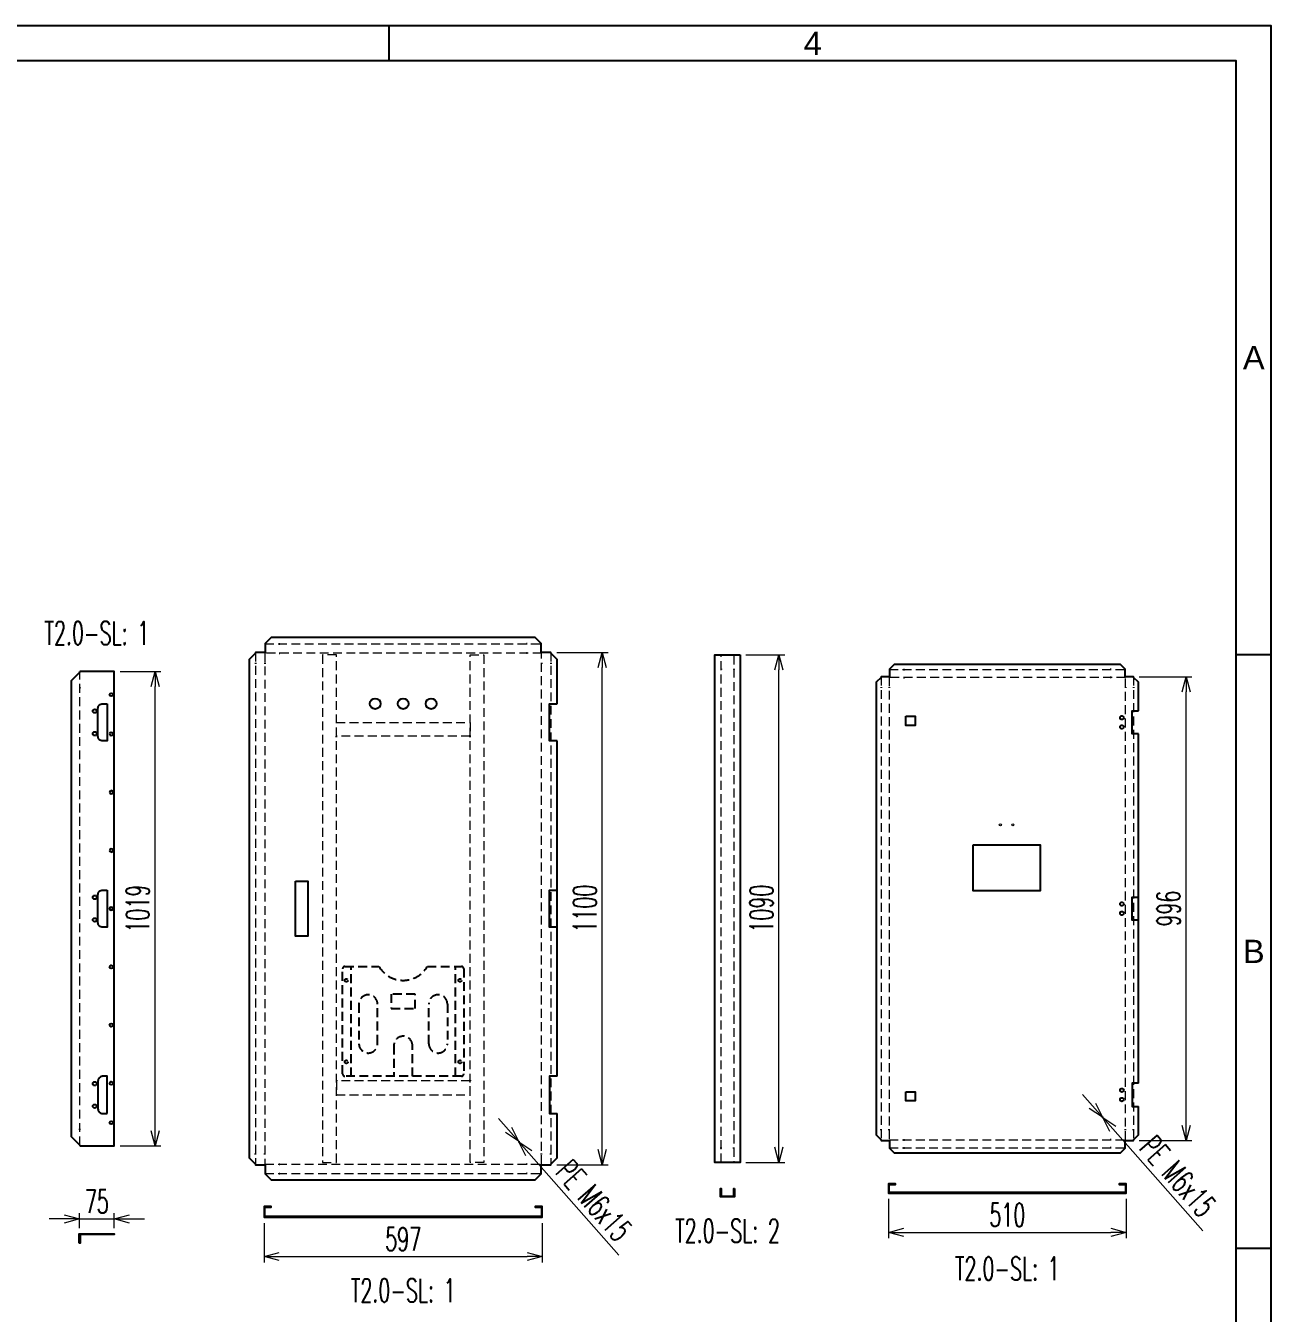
# Model space of a CAD drawing. Header units: millimetres. Extents: x 44190 to 77260, y -67199 to -50358.
# Drawn here: x 65276 to 67950, y -64714 to -61949 of the extents above; entities that cross this region are included whole.
import ezdxf
from ezdxf.enums import TextEntityAlignment as Align

# ---------------------------------------------------------------- set-up
doc = ezdxf.new("R2010")
doc.units = ezdxf.units.MM
doc.header["$LTSCALE"] = 3
doc.linetypes.add('HIDDEN', pattern=[9.525, 6.35, -3.175])
doc.layers.add('@.DM. NÉT ĐỨT', color=8, linetype='HIDDEN', lineweight=9)
for name, color, linetype in [('@.TEXT', 7, 'Continuous'), ('@.VISIBLE', 7, 'Continuous'), ('Ann_green', 3, 'Continuous'), ('dim', 7, 'Continuous')]:
    doc.layers.add(name, color=color, linetype=linetype)
doc.styles.add('Ann_w01', font='romans.shx', dxfattribs={"width": 0.6, "bigfont": 'chineset.shx'})
doc.styles.add('Arial', font='arial.ttf')
doc.dimstyles.new('Dim 01_SC25', dxfattribs={"dimscale": 25, "dimtxt": 2, "dimasz": 1.3, "dimexe": 0.5, "dimexo": 0.5, "dimgap": 0.5, "dimtad": 1, "dimdec": 1, "dimzin": 12, "dimdsep": 46, "dimtxsty": 'Ann_w01', "dimblk": 'OPEN30', "dimcen": 1.5, "dimclrd": 6, "dimclre": 6, "dimclrt": 3, "dimadec": 1, "dimazin": 3, "dimtm": 1e-09, "dimtfac": 1, "dimtdec": 1, "dimtmove": 0, "dimatfit": 3, "dimldrblk": 'OPEN30', "dimfxl": 1, "dimtolj": 1, "dimlwd": 20, "dimlwe": 20, "dimarcsym": 0})

# ---------------------------------------------------------------- blocks, each defined once
blk = doc.blocks.new('_Open30')
at = {"color": 0, "linetype": 'ByBlock', "lineweight": -2}
for p, q in [((-1, 0.268), (0, 0)), ((0, 0), (-1, -0.268)), ((0, 0), (-1, 0))]:
    blk.add_line(p, q, dxfattribs=at)
blk = doc.blocks.new('*D322')
at = {"layer": 'Defpoints', "color": 0, "transparency": 16777216}
for p in [(65466.3, -63335.3), (65554, -63335.3), (65466.3, -64354.3)]:
    blk.add_point(p, dxfattribs=at)
at = {"layer": 'dim', "color": 6, "lineweight": 20, "transparency": 16777216}
for p, q in [((65478.8, -63335.3), (65566.5, -63335.3)), ((65554, -64321.8), (65554, -63367.8)), ((65478.8, -64354.3), (65566.5, -64354.3))]:
    blk.add_line(p, q, dxfattribs=at)
at = {"layer": 'dim', "color": 6, "lineweight": 20, "transparency": 16777216, "xscale": 32.5, "yscale": 32.5, "zscale": 32.5}
for p, rotation in [((65554, -63335.3), 90), ((65554, -64354.3), 270)]:
    blk.add_blockref('_Open30', p, dxfattribs=dict(at, rotation=rotation))
at = {"layer": 'dim', "color": 3, "transparency": 16777216, "insert": (65516.5, -63844.8), "char_height": 50, "attachment_point": 5, "rotation": 90, "style": 'Ann_w01'}
blk.add_mtext('\\A1;1019', dxfattribs=at)
blk = doc.blocks.new('*D323')
at = {"layer": 'Defpoints', "color": 0, "transparency": 16777216}
for p in [(65466.3, -64511.1), (65391.3, -64543.3), (65466.3, -64543.3)]:
    blk.add_point(p, dxfattribs=at)
at = {"layer": 'dim', "color": 6, "lineweight": 20, "transparency": 16777216}
for p, q in [((65358.8, -64511.1), (65326.3, -64511.1)), ((65391.3, -64530.8), (65391.3, -64498.6)), ((65391.3, -64511.1), (65466.3, -64511.1)), ((65466.3, -64530.8), (65466.3, -64498.6)), ((65498.8, -64511.1), (65531.3, -64511.1))]:
    blk.add_line(p, q, dxfattribs=at)
at = {"layer": 'dim', "color": 6, "lineweight": 20, "transparency": 16777216, "xscale": 32.5, "yscale": 32.5, "zscale": 32.5}
blk.add_blockref('_Open30', (65391.3, -64511.1), dxfattribs=at)
at = {"layer": 'dim', "color": 6, "lineweight": 20, "transparency": 16777216, "xscale": 32.5, "yscale": 32.5, "zscale": 32.5, "rotation": 180}
blk.add_blockref('_Open30', (65466.3, -64511.1), dxfattribs=at)
at = {"layer": 'dim', "color": 3, "transparency": 16777216, "insert": (65428.8, -64473.6), "char_height": 50, "attachment_point": 5, "style": 'Ann_w01'}
blk.add_mtext('\\A1;75', dxfattribs=at)
blk = doc.blocks.new('A$C9bc63bcc')
at = {"layer": 'Ann_green', "color": 8, "linetype": 'HIDDEN'}
for p, q in [((18, 0), (18, 236)), ((242, 0), (242, 236))]:
    blk.add_line(p, q, dxfattribs=at)
for points in [[(260, 231), (260, 5, -0.414214), (255, 0), (5, 0, -0.414214), (0, 5), (0, 231, -0.414214), (5, 236), (78, 236, 0.57735), (182, 236), (255, 236, -0.414214)], [(55, 50), (55, 50, 0.414214), (75, 70), (75, 155, 0.414214), (55, 175), (55, 175, 0.414214), (35, 155), (35, 70, 0.414214)], [(205, 50), (205, 50, -0.414214), (185, 70), (185, 155, -0.414214), (205, 175), (205, 175, -0.414214), (225, 155), (225, 70, -0.414214)]]:
    blk.add_lwpolyline(points, format="xyb", close=True, dxfattribs=at)
blk.add_lwpolyline([(104.5, 145.5), (155.5, 145.5), (155.5, 176.5), (104.5, 176.5)], close=True, dxfattribs=at)
blk.add_lwpolyline([(150, 0), (150, 66, 1), (110, 66), (110, 0)], format="xyb", dxfattribs=at)
for centre in [(8, 206), (252, 206), (8, 31), (252, 31)]:
    blk.add_circle(centre, 3.5, dxfattribs=at)
blk = doc.blocks.new('*D331')
at = {"layer": 'Defpoints', "color": 0, "transparency": 16777216}
for p in [(65788.1, -64507.5), (66385.1, -64507.5), (66385.1, -64591.9)]:
    blk.add_point(p, dxfattribs=at)
at = {"layer": 'dim', "color": 6, "lineweight": 20, "transparency": 16777216}
for p, q in [((65788.1, -64520), (65788.1, -64604.4)), ((66385.1, -64520), (66385.1, -64604.4)), ((65820.6, -64591.9), (66352.6, -64591.9))]:
    blk.add_line(p, q, dxfattribs=at)
at = {"layer": 'dim', "color": 6, "lineweight": 20, "transparency": 16777216, "xscale": 32.5, "yscale": 32.5, "zscale": 32.5, "rotation": 180}
blk.add_blockref('_Open30', (65788.1, -64591.9), dxfattribs=at)
at = {"layer": 'dim', "color": 6, "lineweight": 20, "transparency": 16777216, "xscale": 32.5, "yscale": 32.5, "zscale": 32.5}
blk.add_blockref('_Open30', (66385.1, -64591.9), dxfattribs=at)
at = {"layer": 'dim', "color": 3, "transparency": 16777216, "insert": (66086.6, -64554.4), "char_height": 50, "attachment_point": 5, "style": 'Ann_w01'}
blk.add_mtext('\\A1;597', dxfattribs=at)
blk = doc.blocks.new('*D332')
at = {"layer": 'Defpoints', "color": 0, "transparency": 16777216}
for p in [(66404, -63294.8), (66514, -63294.8), (66404, -64394.8)]:
    blk.add_point(p, dxfattribs=at)
at = {"layer": 'dim', "color": 6, "lineweight": 20, "transparency": 16777216}
for p, q in [((66416.5, -63294.8), (66526.5, -63294.8)), ((66514, -64362.3), (66514, -63327.3)), ((66416.5, -64394.8), (66526.5, -64394.8))]:
    blk.add_line(p, q, dxfattribs=at)
at = {"layer": 'dim', "color": 6, "lineweight": 20, "transparency": 16777216, "xscale": 32.5, "yscale": 32.5, "zscale": 32.5}
for p, rotation in [((66514, -63294.8), 90), ((66514, -64394.8), 270)]:
    blk.add_blockref('_Open30', p, dxfattribs=dict(at, rotation=rotation))
at = {"layer": 'dim', "color": 3, "transparency": 16777216, "insert": (66476.5, -63844.8), "char_height": 50, "attachment_point": 5, "rotation": 90, "style": 'Ann_w01'}
blk.add_mtext('\\A1;1100', dxfattribs=at)
blk = doc.blocks.new('*D333')
at = {"layer": 'Defpoints', "color": 0, "transparency": 16777216}
for p in [(66334.3, -64344.4), (66334.9, -64345.2)]:
    blk.add_point(p, dxfattribs=at)
at = {"layer": 'dim', "color": 6, "lineweight": 20, "transparency": 16777216}
for p, q in [((66312.8, -64320), (66291.3, -64295.7)), ((66334.3, -64344.4), (66334.9, -64345.2)), ((66549.6, -64588.8), (66356.4, -64369.6))]:
    blk.add_line(p, q, dxfattribs=at)
at = {"layer": 'dim', "color": 6, "lineweight": 20, "transparency": 16777216, "xscale": 32.5, "yscale": 32.5, "zscale": 32.5}
for p, rotation in [((66334.3, -64344.4), 311.3813499896376), ((66334.9, -64345.2), 131.3813499896376)]:
    blk.add_blockref('_Open30', p, dxfattribs=dict(at, rotation=rotation))
at = {"layer": 'dim', "color": 3, "transparency": 16777216, "insert": (66496.3, -64471.6), "char_height": 50, "attachment_point": 5, "rotation": 311.3813, "style": 'Ann_w01'}
blk.add_mtext('\\A1;PE M6x15', dxfattribs=at)
blk = doc.blocks.new('*D334')
at = {"layer": 'Defpoints', "color": 0, "transparency": 16777216}
for p in [(67128.8, -64455.5), (67638.8, -64455.5), (67638.8, -64539.9)]:
    blk.add_point(p, dxfattribs=at)
at = {"layer": 'dim', "color": 6, "lineweight": 20, "transparency": 16777216}
for p, q in [((67128.8, -64468), (67128.8, -64552.4)), ((67638.8, -64468), (67638.8, -64552.4)), ((67161.3, -64539.9), (67606.3, -64539.9))]:
    blk.add_line(p, q, dxfattribs=at)
at = {"layer": 'dim', "color": 6, "lineweight": 20, "transparency": 16777216, "xscale": 32.5, "yscale": 32.5, "zscale": 32.5, "rotation": 180}
blk.add_blockref('_Open30', (67128.8, -64539.9), dxfattribs=at)
at = {"layer": 'dim', "color": 6, "lineweight": 20, "transparency": 16777216, "xscale": 32.5, "yscale": 32.5, "zscale": 32.5}
blk.add_blockref('_Open30', (67638.8, -64539.9), dxfattribs=at)
at = {"layer": 'dim', "color": 3, "transparency": 16777216, "insert": (67383.8, -64502.4), "char_height": 50, "attachment_point": 5, "style": 'Ann_w01'}
blk.add_mtext('\\A1;510', dxfattribs=at)
blk = doc.blocks.new('*D335')
at = {"layer": 'Defpoints', "color": 0, "transparency": 16777216}
for p in [(67654.7, -63346.8), (67767.6, -63346.8), (67654.7, -64342.8)]:
    blk.add_point(p, dxfattribs=at)
at = {"layer": 'dim', "color": 6, "lineweight": 20, "transparency": 16777216}
for p, q in [((67667.2, -63346.8), (67780.1, -63346.8)), ((67767.6, -64310.3), (67767.6, -63379.3)), ((67667.2, -64342.8), (67780.1, -64342.8))]:
    blk.add_line(p, q, dxfattribs=at)
at = {"layer": 'dim', "color": 6, "lineweight": 20, "transparency": 16777216, "xscale": 32.5, "yscale": 32.5, "zscale": 32.5}
for p, rotation in [((67767.6, -63346.8), 90), ((67767.6, -64342.8), 270)]:
    blk.add_blockref('_Open30', p, dxfattribs=dict(at, rotation=rotation))
at = {"layer": 'dim', "color": 3, "transparency": 16777216, "insert": (67730.1, -63844.8), "char_height": 50, "attachment_point": 5, "rotation": 90, "style": 'Ann_w01'}
blk.add_mtext('\\A1;996', dxfattribs=at)
blk = doc.blocks.new('*D336')
at = {"layer": 'Defpoints', "color": 0, "transparency": 16777216}
for p in [(67587.9, -64292.4), (67588.6, -64293.2)]:
    blk.add_point(p, dxfattribs=at)
at = {"layer": 'dim', "color": 6, "lineweight": 20, "transparency": 16777216}
for p, q in [((67566.4, -64268), (67545, -64243.7)), ((67587.9, -64292.4), (67588.6, -64293.2)), ((67803.3, -64536.8), (67610.1, -64317.6))]:
    blk.add_line(p, q, dxfattribs=at)
at = {"layer": 'dim', "color": 6, "lineweight": 20, "transparency": 16777216, "xscale": 32.5, "yscale": 32.5, "zscale": 32.5}
for p, rotation in [((67587.9, -64292.4), 311.38134999144), ((67588.6, -64293.2), 131.38134999144)]:
    blk.add_blockref('_Open30', p, dxfattribs=dict(at, rotation=rotation))
at = {"layer": 'dim', "color": 3, "transparency": 16777216, "insert": (67749.9, -64419.6), "char_height": 50, "attachment_point": 5, "rotation": 311.3813, "style": 'Ann_w01'}
blk.add_mtext('\\A1;PE M6x15', dxfattribs=at)
blk = doc.blocks.new('*D339')
at = {"layer": 'Defpoints', "color": 0, "transparency": 16777216}
for p in [(66810.1, -63299.8), (66893.3, -63299.8), (66810.1, -64389.8)]:
    blk.add_point(p, dxfattribs=at)
at = {"layer": 'dim', "color": 6, "lineweight": 20, "transparency": 16777216}
for p, q in [((66822.6, -63299.8), (66905.8, -63299.8)), ((66893.3, -64357.3), (66893.3, -63332.3)), ((66822.6, -64389.8), (66905.8, -64389.8))]:
    blk.add_line(p, q, dxfattribs=at)
at = {"layer": 'dim', "color": 6, "lineweight": 20, "transparency": 16777216, "xscale": 32.5, "yscale": 32.5, "zscale": 32.5}
for p, rotation in [((66893.3, -63299.8), 90), ((66893.3, -64389.8), 270)]:
    blk.add_blockref('_Open30', p, dxfattribs=dict(at, rotation=rotation))
at = {"layer": 'dim', "color": 3, "transparency": 16777216, "insert": (66855.8, -63844.8), "char_height": 50, "attachment_point": 5, "rotation": 90, "style": 'Ann_w01'}
blk.add_mtext('\\A1;1090', dxfattribs=at)
blk = doc.blocks.new('KHUNG BAN VE (Made by Tung)')
at = {"layer": '@.VISIBLE', "color": 8}
for p, q in [((221.25, 207), (221.25, 210)), ((294, 156), (297, 156)), ((294, 105), (297, 105))]:
    blk.add_line(p, q, dxfattribs=at)
for points in [[(0, 0), (297, 0), (297, 210), (0, 210)], [(3, 3), (294, 3), (294, 207), (3, 207)]]:
    blk.add_lwpolyline(points, close=True, dxfattribs=at)
at = {"layer": '@.TEXT', "color": 1, "style": 'Arial'}
for s, p in [('4', (257.625, 208.5)), ('A', (295.5, 181.5)), ('B', (295.5, 130.5))]:
    blk.add_text(s, height=2, dxfattribs=at).set_placement(p, align=Align.MIDDLE_CENTER)
for tag, height, p in [('DESIGNER_NAME', 2, (38, 15.5)), ('PROJECT_CODE', 2, (258.5, 15.5)), ('SCALE', 2, (289, 15.5)), ('APPROVED_NAME', 2, (38, 10.5)), ('CUSTOMER_NAME', 2, (258.5, 10.5)), ('PAGE', 2, (289, 10.5)), ('DRAWING_NAME', 4, (173, 8)), ('TOTAL', 2, (289, 5.5))]:
    blk.add_attdef(tag, text='', height=height, dxfattribs=at).set_placement(p, align=Align.MIDDLE_CENTER)
blk = doc.blocks.new('*U353')
blk.add_circle((0, 0), 3.5)
blk = doc.blocks.new('*U354')
at = {"color": 0, "linetype": 'ByBlock', "lineweight": -2, "transparency": 16777216}
for p in [(0, 375), (0, 250), (0, 125), (0, 0)]:
    blk.add_blockref('*U353', p, dxfattribs=at)
blk = doc.blocks.new('*U355')
blk.add_circle((0, 0), 3.5)
blk = doc.blocks.new('*U356')
at = {"color": 0, "linetype": 'ByBlock', "lineweight": -2, "transparency": 16777216}
for p in [(0, 375), (0, 250), (0, 125), (0, 0)]:
    blk.add_blockref('*U355', p, dxfattribs=at)

msp = doc.modelspace()

# ---------------------------------------------------------------- linework, layer by layer
at = {"color": 1}
for p, q in [((65820.02, -63276.01), (65822.02, -63276.01)), ((66353.19, -63276.01), (66351.19, -63276.01)), ((65820.02, -63296.21), (65822.02, -63296.21)), ((66353.19, -63296.21), (66351.19, -63296.21)), ((65769.3, -63317.01), (65769.3, -63319.01)), ((65789.5, -63317.01), (65789.5, -63319.01)), ((66383.7, -63317.01), (66383.7, -63319.01)), ((66403.9, -63317.01), (66403.9, -63319.01)), ((66769.3, -63329.61), (66769.3, -63331.61)), ((66796.5, -63329.61), (66796.5, -63331.61)), ((67160.67, -63331.01), (67162.67, -63331.01)), ((67606.84, -63331.01), (67604.84, -63331.01)), ((67160.67, -63348.21), (67162.67, -63348.21)), ((67606.84, -63348.21), (67604.84, -63348.21)), ((65392.66, -63369.72), (65392.66, -63371.72)), ((67112.95, -63369.01), (67112.95, -63371.01)), ((67130.15, -63369.01), (67130.15, -63371.01)), ((67637.35, -63369.01), (67637.35, -63371.01)), ((67654.55, -63369.01), (67654.55, -63371.01)), ((67587.25, -64292.81), (67589.25, -64292.81)), ((67588.25, -64291.81), (67588.25, -64293.81)), ((65392.66, -64319.9), (65392.66, -64317.9)), ((67112.95, -64320.61), (67112.95, -64318.61)), ((67130.15, -64320.61), (67130.15, -64318.61)), ((67637.35, -64320.61), (67637.35, -64318.61)), ((67654.55, -64320.61), (67654.55, -64318.61)), ((66333.6, -64344.81), (66335.6, -64344.81)), ((66334.6, -64343.81), (66334.6, -64345.81)), ((67160.67, -64341.41), (67162.67, -64341.41)), ((67606.84, -64341.41), (67604.84, -64341.41)), ((65769.3, -64372.61), (65769.3, -64370.61)), ((65789.5, -64372.61), (65789.5, -64370.61)), ((66383.7, -64372.61), (66383.7, -64370.61)), ((66403.9, -64372.61), (66403.9, -64370.61)), ((66769.3, -64360.01), (66769.3, -64358.01)), ((66796.5, -64360.01), (66796.5, -64358.01)), ((67160.67, -64358.61), (67162.67, -64358.61)), ((67606.84, -64358.61), (67604.84, -64358.61)), ((65820.02, -64393.41), (65822.02, -64393.41)), ((66353.19, -64393.41), (66351.19, -64393.41)), ((65820.02, -64413.61), (65822.02, -64413.61)), ((66353.19, -64413.61), (66351.19, -64413.61))]:
    msp.add_line(p, q, dxfattribs=at)
for p, q in [((65790, -63294.81), (65790, -63296.21)), ((66383.2, -63294.81), (66383.2, -63296.21)), ((65392.56, -63336.81), (65392.56, -63335.31)), ((67130.65, -63346.81), (67130.65, -63348.21)), ((67636.85, -63346.81), (67636.85, -63348.21)), ((65392.56, -64352.81), (65392.56, -64354.31)), ((67130.65, -64342.81), (67130.65, -64341.41)), ((67636.85, -64342.81), (67636.85, -64341.41)), ((65790, -64394.81), (65790, -64393.41)), ((66383.2, -64394.81), (66383.2, -64393.41))]:
    msp.add_line(p, q)
for points in [[(66417.5, -63404.81), (66417.5, -63309.81), (66404, -63296.31), (66404, -63294.81), (66383.2, -63294.81), (66383.2, -63275.51), (66370.1, -63262.41), (65803.1, -63262.41), (65790, -63275.51), (65790, -63294.81), (65769.2, -63294.81), (65769.2, -63296.31), (65755.7, -63309.81), (65755.7, -64379.81), (65769.2, -64393.31), (65769.2, -64394.81), (65790, -64394.81), (65790, -64414.11), (65803.1, -64427.21), (66370.1, -64427.21), (66383.2, -64414.11), (66383.2, -64394.81), (66404, -64394.81), (66404, -64393.31), (66417.5, -64379.81), (66417.5, -64284.81)], [(67665.15, -63419.81), (67665.15, -63358.81), (67654.65, -63348.31), (67654.65, -63346.81), (67636.85, -63346.81), (67636.85, -63330.51), (67626.75, -63320.41), (67140.75, -63320.41), (67130.65, -63330.51), (67130.65, -63346.81), (67112.85, -63346.81), (67112.85, -63348.31), (67102.35, -63358.81), (67102.35, -64330.81), (67112.85, -64341.31), (67112.85, -64342.81), (67130.65, -64342.81), (67130.65, -64359.11), (67140.75, -64369.21), (67626.75, -64369.21), (67636.85, -64359.11), (67636.85, -64342.81), (67654.65, -64342.81), (67654.65, -64341.31), (67665.15, -64330.81), (67665.15, -64269.81)], [(65392.56, -63336.81), (65374.06, -63355.31), (65374.06, -64334.31), (65392.56, -64352.81)], [(65392.56, -64354.31), (65466.26, -64354.31), (65466.26, -63335.31), (65392.56, -63335.31)], [(66417.5, -63484.81), (66400.9, -63484.81), (66400.9, -63404.81), (66417.5, -63404.81)], [(67665.15, -63469.81), (67651.55, -63469.81), (67651.55, -63419.81), (67665.15, -63419.81)], [(67665.15, -64219.81), (67665.15, -63469.81)], [(66417.5, -64204.81), (66417.5, -63484.81)], [(66417.5, -63884.81), (66400.9, -63884.81), (66400.9, -63804.81), (66417.5, -63804.81)], [(67665.15, -63869.81), (67651.55, -63869.81), (67651.55, -63819.81), (67665.15, -63819.81)], [(66417.5, -64204.81), (66400.9, -64204.81), (66400.9, -64284.81), (66417.5, -64284.81)], [(67665.15, -64219.81), (67651.55, -64219.81), (67651.55, -64269.81), (67665.15, -64269.81)]]:
    msp.add_lwpolyline(points)
for points in [[(66810.1, -63299.81), (66810.1, -64389.81), (66755.7, -64389.81), (66755.7, -63299.81)], [(67165.75, -63431.81), (67185.75, -63431.81), (67185.75, -63451.81), (67165.75, -63451.81)], [(67310.25, -63707.81), (67454.25, -63707.81), (67454.25, -63806.81), (67310.25, -63806.81)], [(65855.1, -63786.06), (65882.1, -63786.06), (65882.1, -63903.56), (65855.1, -63903.56)], [(67165.75, -64237.81), (67185.75, -64237.81), (67185.75, -64257.81), (67165.75, -64257.81)], [(67130.25, -64454.02), (67130.25, -64437.02), (67143.75, -64437.02), (67143.75, -64435.52), (67128.75, -64435.52), (67128.75, -64455.52), (67638.75, -64455.52), (67638.75, -64435.52), (67623.75, -64435.52), (67623.75, -64437.02), (67637.25, -64437.02), (67637.25, -64454.02)], [(66797.9, -64445.95), (66797.9, -64463.95), (66767.9, -64463.95), (66767.9, -64445.95), (66769.4, -64445.95), (66769.4, -64462.45), (66796.4, -64462.45), (66796.4, -64445.95)], [(65789.6, -64506.02), (65789.6, -64486.02), (65803.1, -64486.02), (65803.1, -64484.52), (65788.1, -64484.52), (65788.1, -64507.52), (66385.1, -64507.52), (66385.1, -64484.52), (66370.1, -64484.52), (66370.1, -64486.02), (66383.6, -64486.02), (66383.6, -64506.02)], [(65391.26, -64563.31), (65391.26, -64543.31), (65466.26, -64543.31), (65466.26, -64544.81), (65392.76, -64544.81), (65392.76, -64563.31)]]:
    msp.add_lwpolyline(points, close=True)
for points in [[(65451.26, -63404.81), (65451.26, -63484.81), (65441.26, -63484.81, -0.4142136), (65431.26, -63474.81), (65431.26, -63414.81, -0.4142136), (65441.26, -63404.81)], [(65451.26, -63804.81), (65451.26, -63884.81), (65441.26, -63884.81, -0.4142136), (65431.26, -63874.81), (65431.26, -63814.81, -0.4142136), (65441.26, -63804.81)], [(65451.26, -64284.81), (65451.26, -64204.81), (65441.26, -64204.81, 0.4142136), (65431.26, -64214.81), (65431.26, -64274.81, 0.4142136), (65441.26, -64284.81)]]:
    msp.add_lwpolyline(points, format="xyb", close=True)
for points in [[(65943.1, -63476.81), (65943.1, -63474.81), (65945.1, -63474.81)], [(66230.1, -63476.81), (66230.1, -63474.81), (66228.1, -63474.81)], [(65943.1, -64212.81), (65943.1, -64214.81), (65945.1, -64214.81)], [(66230.1, -64212.81), (66230.1, -64214.81), (66228.1, -64214.81)]]:
    msp.add_lwpolyline(points, dxfattribs=at)
for centre, radius in [((65459.76, -63385.31), 3.5), ((66026.6, -63404.81), 11.5), ((66086.6, -63404.81), 11.5), ((66146.6, -63404.81), 11.5), ((65424.26, -63420.56), 4), ((67629.75, -63434.81), 4), ((65424.26, -63469.06), 4), ((67629.75, -63454.81), 4), ((65424.26, -63820.56), 4), ((67629.75, -63834.81), 4), ((67629.75, -63854.81), 4), ((65424.26, -63869.06), 4), ((65424.26, -64220.56), 4), ((67629.75, -64234.81), 4), ((65424.26, -64269.06), 4), ((67629.75, -64254.81), 4), ((65459.76, -64304.31), 3.5)]:
    msp.add_circle(centre, radius)
at = {"linetype": 'ByBlock', "lineweight": 9}
for centre in [(67368.95, -63664.81), (67395.55, -63664.81)]:
    msp.add_circle(centre, 2.4, dxfattribs=at)
at = {"layer": '@.DM. NÉT ĐỨT', "linetype": 'HIDDEN'}
for p, q in [((65789.5, -63276.01), (66383.7, -63276.01)), ((65769.3, -63294.81), (65769.3, -64394.81)), ((66403.9, -63294.81), (66403.9, -64394.81)), ((66769.3, -64389.81), (66769.3, -63301.21)), ((66796.5, -63301.21), (66796.5, -64389.81)), ((67130.15, -63331.01), (67637.35, -63331.01)), ((67112.95, -63346.81), (67112.95, -64342.81)), ((67654.55, -63346.81), (67654.55, -64342.81)), ((67130.15, -64358.61), (67637.35, -64358.61)), ((65789.5, -64413.61), (66383.7, -64413.61))]:
    msp.add_line(p, q, dxfattribs=at)
for points in [[(66383.7, -64393.41), (66383.7, -63296.21), (65789.5, -63296.21), (65789.5, -64393.41)], [(65913.1, -63299.81), (65913.1, -64389.81), (65943.1, -64389.81), (65943.1, -63299.81)], [(66260.1, -63299.81), (66260.1, -64389.81), (66230.1, -64389.81), (66230.1, -63299.81)], [(67637.35, -64341.41), (67637.35, -63348.21), (67130.15, -63348.21), (67130.15, -64341.41)], [(66230.1, -63474.81), (65943.1, -63474.81), (65943.1, -63444.81), (66230.1, -63444.81)], [(66230.1, -64214.81), (65943.1, -64214.81), (65943.1, -64244.81), (66230.1, -64244.81)]]:
    msp.add_lwpolyline(points, close=True, dxfattribs=at)
msp.add_lwpolyline([(65392.66, -64352.81), (65392.66, -63336.81)], dxfattribs=at)

# ---------------------------------------------------------------- block references
at = {"xscale": -1}
msp.add_blockref('*U354', (65459.76, -63844.81), dxfattribs=at)
at = {"rotation": 180}
msp.add_blockref('*U356', (65459.76, -63844.81), dxfattribs=at)
at = {"layer": '@.DM. NÉT ĐỨT', "linetype": 'HIDDEN'}
msp.add_blockref('A$C9bc63bcc', (65956.6, -64204.81), dxfattribs=at)
at = {"layer": '@.VISIBLE', "xscale": 25, "yscale": 25, "zscale": 25}
msp.add_blockref('KHUNG BAN VE (Made by Tung)', (60525.49, -67199.1), dxfattribs=at)

# ---------------------------------------------------------------- texts
at = {"layer": 'dim', "color": 1, "style": 'Ann_w01', "width": 0.6}
for s, p in [('T2.0-SL: 1', (65428.76, -63253.03)), ('T2.0-SL: 2', (66782.9, -64536.62)), ('T2.0-SL: 1', (67383.75, -64617.6)), ('T2.0-SL: 1', (66086.6, -64664.6))]:
    msp.add_text(s, height=50, dxfattribs=at).set_placement(p, align=Align.MIDDLE_CENTER)

# ---------------------------------------------------------------- dimensions: what is measured, and where the dimension line sits
at = {"layer": 'dim'}
for base, p1, p2, picture, middle in [((66513.99, -63294.81), (66404, -64394.81), (66404, -63294.81), '*D332', (66476.49, -63844.81)), ((66893.31, -63299.81), (66810.1, -64389.81), (66810.1, -63299.81), '*D339', (66855.81, -63844.81)), ((65554.03, -63335.31), (65466.26, -64354.31), (65466.26, -63335.31), '*D322', (65516.53, -63844.81)), ((67767.64, -63346.81), (67654.65, -64342.81), (67654.65, -63346.81), '*D335', (67730.14, -63844.81))]:
    dim = msp.add_linear_dim(base=base, p1=p1, p2=p2, angle=90, dimstyle='Dim 01_SC25', dxfattribs=at)
    dim.commit()
    dim.dimension.update_dxf_attribs({"geometry": picture, "text_midpoint": middle})
for p1, p2, picture, middle in [((67587.92, -64292.43), (67588.58, -64293.18), '*D336', (67721.81, -64444.39)), ((66334.27, -64344.43), (66334.93, -64345.18), '*D333', (66468.16, -64496.39))]:
    dim = msp.add_diameter_dim_2p(p1=p1, p2=p2, text='PE M6x15', dimstyle='Dim 01_SC25', dxfattribs=at)
    dim.commit()
    dim.dimension.update_dxf_attribs({"geometry": picture, "text_midpoint": middle, "dimtype": 131})
for base, p1, p2, picture, middle in [((65466.26, -64511.11), (65391.26, -64543.31), (65466.26, -64543.31), '*D323', (65428.76, -64473.61)), ((67638.75, -64539.94), (67128.75, -64455.52), (67638.75, -64455.52), '*D334', (67383.75, -64502.44)), ((66385.1, -64591.94), (65788.1, -64507.52), (66385.1, -64507.52), '*D331', (66086.6, -64554.44))]:
    dim = msp.add_linear_dim(base=base, p1=p1, p2=p2, dimstyle='Dim 01_SC25', dxfattribs=at)
    dim.commit()
    dim.dimension.update_dxf_attribs({"geometry": picture, "text_midpoint": middle})

doc.saveas('drawing.dxf')
